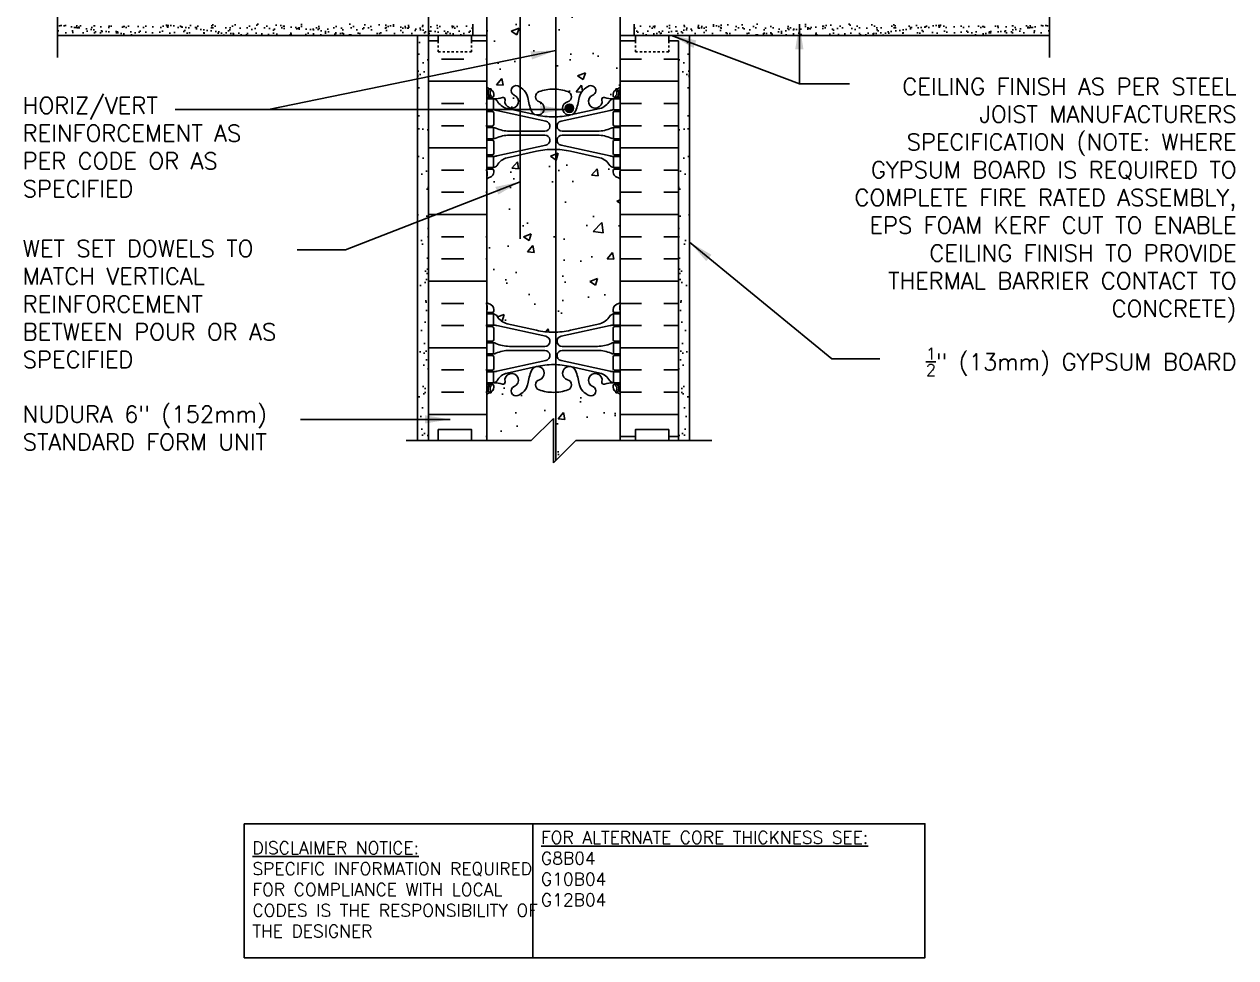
# Model space of a CAD drawing. Header units: inches. Extents: x 97.2 to 151.8, y 83.5 to 162.2.
# Drawn here: x 97.2 to 151.8, y 83.5 to 125.6 of the extents above; entities that cross this region are included whole.
import ezdxf

# ---------------------------------------------------------------- set-up
doc = ezdxf.new("R2010")
doc.units = ezdxf.units.IN
doc.header["$LTSCALE"] = 0.5
doc.header["$MEASUREMENT"] = 0
doc.linetypes.add('DASHED2', pattern=[0.375, 0.25, -0.125])
for name, color, linetype in [('HATCH', 12, 'Continuous'), ('line25', 2, 'Continuous'), ('LINE3', 3, 'Continuous'), ('LINE50', 5, 'Continuous'), ('LINE9', 9, 'Continuous'), ('TEXT', 4, 'Continuous'), ('Web_Edge', 9, 'Continuous')]:
    doc.layers.add(name, color=color, linetype=linetype)
doc.styles.add('DIM', font='romans.shx', dxfattribs={"width": 0.7})
doc.styles.add('ROMANS', font='romans.shx', dxfattribs={"height": 0.75})
doc.styles.get("Standard").update_dxf_attribs({"font": 'romans.shx', "height": 0.75})
doc.dimstyles.new('ext_12', dxfattribs={"dimscale": 12, "dimtxt": 0.075, "dimasz": 0.09375, "dimexe": 0.09375, "dimexo": 0.0625, "dimgap": 0.0625, "dimtad": 1, "dimdec": 1, "dimzin": 2, "dimdsep": 46, "dimlunit": 4, "dimtxsty": 'DIM', "dimcen": 0.09, "dimdle": 0.09375, "dimclrt": 4, "dimadec": 0, "dimazin": 0, "dimtfac": 1, "dimtdec": 1, "dimtmove": 2, "dimatfit": 3, "dimfxl": 1, "dimfrac": 2, "dimtolj": 1, "dimtzin": 0, "dimarcsym": 0})

msp = doc.modelspace()

# ---------------------------------------------------------------- hatches: boundary and pattern name
at = {"layer": 'HATCH'}
h = msp.add_hatch(dxfattribs=at)
h.set_pattern_fill('AR-CONC', color=256, scale=0.5)
h.paths.add_polyline_path([(135.813, 142.012), (136.121, 142.32), (105.96, 142.32), (106.268, 142.012), (106.268, 139.57), (118.041, 139.57), (118.041, 139.532, -0.372632), (118.362, 139.451, -0.520567), (118.593, 139.451, -0.520567), (118.895, 139.451, -0.520567), (119.223, 139.451, -0.520567), (119.619, 139.451, -0.520567), (120.016, 139.451, -0.520567), (120.327, 139.451, -0.520567), (120.851, 139.451, -0.520567), (121.128, 139.451, -0.520567), (121.374, 139.451, -0.520567), (121.982, 139.451, -0.520567), (122.379, 139.451, -0.520567), (122.717, 139.451, -0.520567), (123.138, 139.451, -0.520567), (123.549, 139.451, -0.520567), (123.791, 139.451, -0.520567), (124.041, 139.451), (124.041, 139.57), (135.813, 139.57)])
h.paths.add_polyline_path([(123.541, 138.46), (123.541, 139.02), (123.641, 139.02, -0.327813), (123.676, 139.068), (123.676, 139.175), (124.041, 139.175), (124.041, 139.451, 0.520567), (123.791, 139.451, 0.520567), (123.549, 139.451, 0.520567), (123.138, 139.451, 0.520567), (122.717, 139.451, 0.520567), (122.379, 139.451, 0.520567), (121.982, 139.451, 0.520567), (121.374, 139.451, 0.520567), (121.128, 139.451, 0.520567), (120.851, 139.451, 0.520567), (120.327, 139.451, 0.520567), (120.016, 139.451, 0.520567), (119.619, 139.451, 0.520567), (119.223, 139.451, 0.520567), (118.895, 139.451, 0.520567), (118.593, 139.451, 0.520567), (118.362, 139.451, 0.372632), (118.041, 139.532), (118.041, 139.175), (118.406, 139.175), (118.406, 139.068, -0.327813), (118.441, 139.02), (118.541, 139.02), (118.541, 138.46, 0.390098), (118.816, 138.161), (121.024, 137.977, 0.04154), (121.057, 137.977), (123.265, 138.161, 0.390098)])
h.paths.add_polyline_path([(120.841, 137.583), (120.841, 137.618, 0.390098), (120.657, 137.817), (118.865, 137.966, 0.438748), (118.541, 137.667), (118.541, 137.533, 0.438748), (118.865, 137.234), (120.657, 137.383, 0.390098)])
h.paths.add_polyline_path([(123.541, 137.667, 0.438748), (123.216, 137.966), (121.424, 137.817, 0.390098), (121.241, 137.618), (121.241, 137.583, 0.390098), (121.424, 137.383), (123.216, 137.234, 0.438748), (123.541, 137.533)])
h.paths.add_polyline_path([(124.041, 136.025), (123.676, 136.025), (123.676, 136.133, -0.327813), (123.641, 136.18), (123.541, 136.18), (123.541, 136.741, 0.390098), (123.265, 137.04), (121.057, 137.224, 0.04154), (121.024, 137.224), (118.816, 137.04, 0.390098), (118.541, 136.741), (118.541, 136.18), (118.441, 136.18, -0.327813), (118.406, 136.133), (118.406, 136.025), (118.041, 136.025), (118.041, 135.275), (118.078, 135.275), (118.116, 135.392, -0.6), (118.216, 135.392), (118.253, 135.275), (118.406, 135.275), (118.406, 135.239, -0.327813), (118.441, 135.192), (118.441, 135.162), (118.541, 135.162), (118.541, 133.646, 0.258958), (118.8, 133.18, -0.31131), (118.856, 133.049, 2.127293), (119.269, 133.274, -1), (119.432, 133.682, -0.325306), (119.899, 132.94, 0.10488), (120.071, 132.128, 1.422913), (120.405, 132.596, -0.735593), (120.392, 133.054, -0.082755), (121.041, 133.162, -0.082755), (121.689, 133.054, -0.735593), (121.676, 132.596, 1.422913), (122.01, 132.128, 0.10488), (122.182, 132.94, -0.325306), (122.649, 133.682, -1), (122.812, 133.274, 2.127293), (123.225, 133.049, -0.31131), (123.281, 133.18, 0.258958), (123.541, 133.646), (123.541, 135.162), (123.641, 135.162), (123.641, 135.192, -0.327813), (123.676, 135.239), (123.676, 135.275), (123.828, 135.275), (123.866, 135.392, -0.6), (123.966, 135.392), (124.003, 135.275), (124.041, 135.275)])
h.paths.add_polyline_path([(124.041, 126.515), (123.676, 126.515), (123.676, 126.89), (123.421, 126.89), (123.421, 127.003), (123.541, 127.203), (123.541, 128.344, 0.291097), (123.253, 128.796), (121.994, 129.385, 0.093369), (121.187, 129.593, 0.016332), (121.041, 129.597, 0.109869), (120.087, 129.385), (118.829, 128.796, 0.291097), (118.541, 128.344), (118.541, 127.203), (118.661, 127.003), (118.661, 126.89), (118.406, 126.89), (118.406, 126.515), (118.041, 126.515), (118.041, 124.82), (118.041, 122.731, 0.064398), (118.151, 122.665), (118.241, 122.665), (118.241, 122.624, -0.249069), (118.351, 122.417), (118.351, 122.349, -0.414214), (118.288, 122.287), (118.241, 122.287), (118.241, 122.217), (118.346, 122.217, 0.10046), (118.739, 122.274, -0.601435), (118.859, 122.169, 2.182095), (119.269, 122.382, -1), (119.432, 122.79, -0.24438), (119.881, 122.27, 0.053157), (120.047, 121.655, 0.223253), (120.247, 121.491), (120.266, 121.486, 0.955472), (120.405, 122.08, -0.735593), (120.392, 122.538, -0.082755), (121.041, 122.646, -0.082755), (121.689, 122.538, -0.735593), (121.676, 122.08, 0.955472), (121.815, 121.486), (121.834, 121.491, 0.223253), (122.035, 121.655, 0.053157), (122.2, 122.27, -0.24438), (122.649, 122.79, -1), (122.812, 122.382, 2.182095), (123.222, 122.169, -0.601435), (123.342, 122.274, 0.10046), (123.736, 122.217), (123.841, 122.217), (123.841, 122.287), (123.793, 122.287, -0.414214), (123.731, 122.349), (123.731, 122.417, -0.249069), (123.841, 122.624), (123.841, 122.665), (123.931, 122.665, 0.064398), (124.041, 122.731), (124.041, 124.82)])
h.paths.add_polyline_path([(120.926, 130.227, 0.413582), (120.551, 130.602), (119.166, 130.602, 0.414214), (118.541, 129.977), (118.541, 129.45, 0.549071), (119.075, 129.11), (120.087, 129.584, -0.053094), (120.537, 129.739, 0.350119)])
h.paths.add_polyline_path([(120.926, 131.156, 0.350119), (120.537, 131.644, -0.053094), (120.087, 131.799), (119.075, 132.273, 0.549071), (118.541, 131.933), (118.541, 131.407, 0.414214), (119.166, 130.782), (120.551, 130.782, 0.085652), (120.676, 130.803, 0.316711)])
h.paths.add_polyline_path([(123.541, 131.407), (123.541, 131.933, 0.549071), (123.007, 132.273), (121.994, 131.799, -0.051645), (121.556, 131.647, -0.001445), (121.544, 131.644, 0.350119), (121.156, 131.156, 0.413582), (121.531, 130.782), (122.916, 130.782, 0.414214)])
edge = h.paths.add_edge_path()
edge.add_line((105.268, 142.32), (98.708, 142.32))
edge.add_line((98.708, 142.32), (98.708, 140.343))
edge.add_spline(control_points=[(98.708, 140.343), (99.76, 140.907), (101.913, 142.061), (104.132, 141.022), (105.268, 140.49)], knot_values=[0, 0, 0, 0, 3.379125, 6.918479, 6.918479, 6.918479, 6.918479], degree=3, periodic=0)
edge.add_line((105.268, 140.49), (105.268, 142.32))
h = msp.add_hatch(dxfattribs=at)
h.set_pattern_fill('INSUL', color=256, scale=7, style=0)
h.set_pattern_definition([(0, (125.384, 134.2978), (0, 2.625), []), (0, (125.384, 135.1728), (0, 2.625), [0.875, -0.875]), (0, (125.384, 136.0478), (0, 2.625), [0.875, -0.875])])
h.paths.add_polyline_path([(126.666, 139.57), (124.041, 139.57), (124.041, 125.57), (126.666, 125.57)])
h.paths.add_polyline_path([(115.416, 125.57), (118.041, 125.57), (118.041, 139.57), (115.416, 139.57)])
h.paths.add_polyline_path([(115.853, 125.07), (115.416, 125.07), (115.416, 124.82), (115.853, 124.82)])
h.paths.add_polyline_path([(118.041, 125.07), (117.353, 125.07), (117.353, 124.82), (118.041, 124.82)])
h = msp.add_hatch(dxfattribs=at)
h.set_pattern_fill('AR-SAND', color=256, scale=0.25, style=0)
h.set_pattern_definition([(142.5, (179.7375, 32.0135), (0.0157483, 0.481706), [0, -0.38, 0, -0.425, 0, -0.40625]), (172.5, (179.7375, 32.0135), (-0.4424442, 0.7055365), [0, -0.205, 0, -0.3425, 0, -0.13125]), (212.5, (180.045, 32.0135), (-0.7785355, 0.0014148), [0, -0.125, 0, -0.45, 0, -0.5875]), (222.5, (180.045, 32.0135), (-0.7515317, 0.219419), [0, -0.0625, 0, -0.295, 0, -0.3375])])
h.paths.add_polyline_path([(98.708, 125.07), (98.708, 125.57), (117.416, 125.57), (117.416, 125.07)])
h = msp.add_hatch(dxfattribs=at)
h.set_pattern_fill('AR-SAND', color=256, scale=0.25, style=0)
h.set_pattern_definition([(37.5, (62.34362, 32.0135), (-0.0157483, 0.481706), [0, -0.38, 0, -0.425, 0, -0.40625]), (7.5, (62.3436, 32.0135), (0.4424442, 0.7055365), [0, -0.205, 0, -0.3425, 0, -0.13125]), (327.5, (62.03612, 32.0135), (0.7785355, 0.0014148), [0, -0.125, 0, -0.45, 0, -0.5875]), (317.5, (62.0361, 32.0135), (0.7515317, 0.219419), [0, -0.0625, 0, -0.295, 0, -0.3375])])
h.paths.add_polyline_path([(143.373, 125.07), (143.373, 125.57), (124.666, 125.57), (124.666, 125.07)])
h = msp.add_hatch(dxfattribs=at)
h.set_pattern_fill('AR-SAND', color=256, scale=0.5, style=0)
h.set_pattern_definition([(142.5, (234.525, -55.4027), (0.0314967, 0.963412), [0, -0.76, 0, -0.85, 0, -0.8125]), (172.5, (234.525, -55.4027), (-0.884888, 1.411073), [0, -0.41, 0, -0.685, 0, -0.2625]), (212.5, (235.14, -55.4027), (-1.557071, 0.0028295), [0, -0.25, 0, -0.9, 0, -1.175]), (222.5, (235.14, -55.4027), (-1.503063, 0.438838), [0, -0.125, 0, -0.59, 0, -0.675])])
h.paths.add_polyline_path([(115.416, 122.285), (114.916, 121.336), (114.916, 125.07), (115.416, 125.07)])
h.paths.add_polyline_path([(115.416, 106.82), (114.916, 106.82), (114.916, 121.336), (115.416, 122.285)])
h = msp.add_hatch(dxfattribs=at)
h.set_pattern_fill('AR-SAND', color=256, scale=0.5, style=0)
h.set_pattern_definition([(37.5, (7.5562, -55.4027), (-0.0314967, 0.963412), [0, -0.76, 0, -0.85, 0, -0.8125]), (7.5, (7.5562, -55.4027), (0.884888, 1.411073), [0, -0.41, 0, -0.685, 0, -0.2625]), (327.5, (6.9412, -55.4027), (1.557071, 0.0028295), [0, -0.25, 0, -0.9, 0, -1.175]), (317.5, (6.9412, -55.4027), (1.503063, 0.438838), [0, -0.125, 0, -0.59, 0, -0.675])])
h.paths.add_polyline_path([(126.666, 122.285), (127.166, 121.336), (127.166, 125.07), (126.666, 125.07)])
h.paths.add_polyline_path([(126.666, 106.82), (127.166, 106.82), (127.166, 121.336), (126.666, 122.285)])
h = msp.add_hatch(dxfattribs=at)
h.set_pattern_fill('INSUL', color=256, scale=8, style=0)
h.paths.add_polyline_path([(126.666, 124.82), (126.228, 124.82), (126.228, 124.32), (124.728, 124.32), (124.728, 124.82), (124.041, 124.82), (124.041, 118.909, -0.268005), (124.031, 118.927), (124.031, 118.741), (124.031, 118.74, 0.267556), (124.041, 118.723), (124.041, 106.82), (124.728, 106.82), (124.728, 107.32), (126.228, 107.32), (126.228, 106.82), (126.666, 106.82)])
h.paths.add_polyline_path([(118.041, 118.758, -0.268005), (118.051, 118.741), (118.051, 118.927), (118.051, 118.927, 0.267096), (118.041, 118.944), (118.041, 124.82), (117.353, 124.82), (117.353, 124.32), (115.853, 124.32), (115.853, 124.82), (115.416, 124.82), (115.416, 106.82), (115.853, 106.82), (115.853, 107.32), (117.353, 107.32), (117.353, 106.82), (118.041, 106.82)])
h = msp.add_hatch(dxfattribs=at)
h.set_pattern_fill('AR-CONC', color=256, scale=0.5)
h.paths.add_polyline_path([(124.041, 118.602, 0.082415), (123.897, 118.681, -0.317837), (123.731, 118.917), (123.731, 118.984, -0.414214), (123.793, 119.047), (123.841, 119.047), (123.841, 119.117), (123.736, 119.117, -0.188973), (123.58, 119.211, 0.196323), (123.131, 119.558), (121.809, 119.848, 0.057795), (121.041, 119.937, 0.057795), (120.272, 119.848), (118.951, 119.558, 0.196323), (118.501, 119.211, -0.188973), (118.346, 119.117), (118.241, 119.117), (118.241, 119.047), (118.288, 119.047, -0.414214), (118.351, 118.984), (118.351, 118.917, -0.317837), (118.184, 118.681, 0.082415), (118.041, 118.602), (118.041, 113.039, 0.082415), (118.184, 112.96, -0.317837), (118.351, 112.724), (118.351, 112.657, -0.414214), (118.288, 112.594), (118.241, 112.594), (118.241, 112.524), (118.346, 112.524, -0.188973), (118.501, 112.429, 0.196323), (118.951, 112.083), (120.272, 111.793, 0.057795), (121.041, 111.704, 0.057795), (121.809, 111.793), (123.131, 112.083, 0.196323), (123.58, 112.429, -0.188973), (123.736, 112.524), (123.841, 112.524), (123.841, 112.594), (123.793, 112.594, -0.414214), (123.731, 112.657), (123.731, 112.724, -0.317837), (123.897, 112.96, 0.082415), (124.041, 113.039)])
h.paths.add_polyline_path([(124.041, 108.909, 0.064398), (123.931, 108.975), (123.841, 108.975), (123.841, 109.017, -0.249069), (123.731, 109.224), (123.731, 109.292, -0.414214), (123.793, 109.354), (123.841, 109.354), (123.841, 109.424), (123.736, 109.424, 0.10046), (123.342, 109.367, -0.601435), (123.222, 109.472, 2.182095), (122.812, 109.259, -1), (122.649, 108.851, -0.24438), (122.2, 109.371, 0.053157), (122.035, 109.985, 0.223253), (121.834, 110.15), (121.815, 110.155, 0.955472), (121.676, 109.561, -0.735593), (121.689, 109.103, -0.082755), (121.041, 108.995, -0.082755), (120.392, 109.103, -0.735593), (120.405, 109.561, 0.955472), (120.266, 110.155), (120.247, 110.15, 0.223253), (120.047, 109.985, 0.053157), (119.881, 109.371, -0.24438), (119.432, 108.851, -1), (119.269, 109.259, 2.182095), (118.859, 109.472, -0.601435), (118.739, 109.367, 0.10046), (118.346, 109.424), (118.241, 109.424), (118.241, 109.354), (118.288, 109.354, -0.414214), (118.351, 109.292), (118.351, 109.224, -0.249069), (118.241, 109.017), (118.241, 108.975), (118.151, 108.975, 0.064398), (118.041, 108.909), (118.041, 106.82), (120.041, 106.82), (121.041, 107.82), (121.041, 106.82), (121.041, 105.82), (122.041, 106.82), (124.041, 106.82)])
at = {"layer": 'LINE3'}
h = msp.add_hatch(color=256, dxfattribs=at)
h.paths.add_polyline_path([(121.943, 121.82, 0.831395), (121.575, 121.82)])
h.paths.add_polyline_path([(121.947, 121.786, 0.045935), (121.943, 121.82), (121.575, 121.82, 0.045935), (121.572, 121.786, 1)])

# ---------------------------------------------------------------- linework, layer by layer
at = {"layer": 'line25'}
for p, q in [((118.041, 139.57), (118.041, 124.82)), ((124.041, 139.57), (124.041, 124.82)), ((117.416, 125.07), (117.416, 125.57)), ((124.666, 125.07), (124.666, 125.57)), ((118.041, 124.82), (118.041, 106.82)), ((124.041, 124.82), (124.041, 106.82))]:
    msp.add_line(p, q, dxfattribs=at)
at = {"layer": 'LINE3'}
for p, q in [((119.541, 140.82), (119.541, 115.901)), ((121.14, 138.094), (121.14, 105.92))]:
    msp.add_line(p, q, dxfattribs=at)
msp.add_circle((121.759, 121.786), 0.188, dxfattribs=at)
at = {"layer": 'LINE50'}
for p, q in [((115.416, 124.82), (115.416, 139.57)), ((115.853, 124.82), (115.853, 125.07)), ((117.353, 125.07), (117.353, 124.82)), ((124.728, 124.82), (124.728, 125.07)), ((126.228, 125.07), (126.228, 124.82)), ((115.416, 106.82), (115.416, 124.82)), ((115.416, 124.82), (115.853, 124.82)), ((117.353, 124.82), (118.041, 124.82)), ((124.041, 124.82), (124.728, 124.82)), ((126.228, 124.82), (126.666, 124.82)), ((126.666, 106.82), (126.666, 124.82))]:
    msp.add_line(p, q, dxfattribs=at)
for points in [[(115.416, 106.82), (115.853, 106.82), (115.853, 107.32), (117.353, 107.32), (117.353, 106.82), (118.041, 106.82)], [(118.041, 106.82), (117.353, 106.82), (117.353, 107.32), (115.853, 107.32), (115.853, 106.82), (115.416, 106.82)], [(126.666, 106.82), (126.228, 106.82), (126.228, 107.32), (124.728, 107.32), (124.728, 106.82), (124.041, 106.82)], [(124.041, 106.82), (124.728, 106.82), (124.728, 107.32), (126.228, 107.32), (126.228, 106.82), (126.666, 106.82)]]:
    msp.add_lwpolyline(points, dxfattribs=at)
at = {"layer": 'LINE9'}
for p, q in [((98.708, 135.156), (98.708, 124.07)), ((143.373, 135.156), (143.373, 124.07)), ((98.708, 125.07), (118.041, 125.07)), ((114.916, 106.82), (114.916, 125.07)), ((143.373, 125.07), (124.041, 125.07)), ((127.166, 106.82), (127.166, 125.07)), ((121.041, 107.82), (120.041, 106.82)), ((121.041, 106.82), (121.041, 107.82)), ((114.416, 106.82), (120.041, 106.82)), ((121.041, 106.82), (121.041, 105.82)), ((121.041, 105.82), (122.041, 106.82)), ((122.041, 106.82), (128.166, 106.82))]:
    msp.add_line(p, q, dxfattribs=at)
at = {"layer": 'LINE9', "linetype": 'DASHED2', "ltscale": 0.15}
for points in [[(117.353, 124.82), (117.353, 124.82), (117.353, 124.32), (115.853, 124.32), (115.853, 124.82), (115.853, 124.82)], [(117.353, 124.82), (117.353, 124.82), (117.353, 124.32), (115.853, 124.32), (115.853, 124.82), (115.853, 124.82)], [(124.728, 124.82), (124.728, 124.82), (124.728, 124.32), (126.228, 124.32), (126.228, 124.82), (126.228, 124.82)], [(124.728, 124.82), (124.728, 124.82), (124.728, 124.32), (126.228, 124.32), (126.228, 124.82), (126.228, 124.82)]]:
    msp.add_lwpolyline(points, dxfattribs=at)
at = {"layer": 'TEXT'}
msp.add_lwpolyline([(107.121, 89.574), (120.105, 89.574), (120.105, 83.536), (107.121, 83.536)], close=True, dxfattribs=at)
msp.add_lwpolyline([(120.105, 89.574), (137.765, 89.574), (137.765, 83.536), (120.105, 83.536)], dxfattribs=at)
at = {"layer": 'Web_Edge'}
for p, q in [((118.041, 122.387), (118.082, 122.387)), ((118.041, 122.287), (118.288, 122.287)), ((118.151, 122.665), (118.241, 122.665)), ((118.151, 122.287), (118.151, 122.217)), ((118.241, 122.665), (118.241, 122.624)), ((118.241, 122.287), (118.241, 122.217)), ((118.351, 122.417), (118.351, 122.349)), ((123.731, 122.417), (123.731, 122.349)), ((124.041, 122.287), (123.793, 122.287)), ((123.931, 122.665), (123.841, 122.665)), ((123.841, 122.665), (123.841, 122.624)), ((123.841, 122.287), (123.841, 122.217)), ((123.931, 122.287), (123.931, 122.217)), ((124.041, 122.387), (123.999, 122.387)), ((118.041, 121.647), (118.288, 121.647)), ((118.151, 121.717), (118.151, 121.647)), ((118.241, 121.717), (118.241, 121.647)), ((118.49, 121.693), (120.701, 121.211)), ((118.951, 121.775), (120.272, 121.485)), ((123.592, 121.693), (121.38, 121.211)), ((123.131, 121.775), (121.809, 121.485)), ((124.041, 121.647), (123.793, 121.647)), ((123.841, 121.717), (123.841, 121.647)), ((123.931, 121.717), (123.931, 121.647)), ((118.351, 121.584), (118.351, 121.049)), ((123.731, 121.584), (123.731, 121.049)), ((118.041, 120.987), (118.288, 120.987)), ((118.151, 120.987), (118.151, 120.917)), ((118.241, 120.987), (118.241, 120.917)), ((119.055, 120.757), (120.651, 120.757)), ((119.055, 120.577), (120.651, 120.577)), ((123.026, 120.757), (121.43, 120.757)), ((123.026, 120.577), (121.43, 120.577)), ((124.041, 120.987), (123.793, 120.987)), ((123.841, 120.987), (123.841, 120.917)), ((123.931, 120.987), (123.931, 120.917)), ((118.041, 120.347), (118.288, 120.347)), ((118.151, 120.417), (118.151, 120.347)), ((118.241, 120.417), (118.241, 120.347)), ((118.351, 120.284), (118.351, 119.749)), ((118.49, 119.64), (120.701, 120.122)), ((123.592, 119.64), (121.38, 120.122)), ((123.731, 120.284), (123.731, 119.749)), ((124.041, 120.347), (123.793, 120.347)), ((123.841, 120.417), (123.841, 120.347)), ((123.931, 120.417), (123.931, 120.347)), ((118.041, 119.687), (118.288, 119.687)), ((118.151, 119.687), (118.151, 119.617)), ((118.241, 119.687), (118.241, 119.617)), ((118.951, 119.558), (120.272, 119.848)), ((123.131, 119.558), (121.809, 119.848)), ((124.041, 119.687), (123.793, 119.687)), ((123.841, 119.687), (123.841, 119.617)), ((123.931, 119.687), (123.931, 119.617)), ((118.041, 119.047), (118.288, 119.047)), ((118.051, 118.927), (118.051, 118.741)), ((118.151, 119.117), (118.151, 119.047)), ((118.241, 119.117), (118.241, 119.047)), ((118.351, 118.917), (118.351, 118.984)), ((123.731, 118.917), (123.731, 118.984)), ((124.041, 119.047), (123.793, 119.047)), ((123.841, 119.117), (123.841, 119.047)), ((123.931, 119.117), (123.931, 119.047)), ((124.031, 118.927), (124.031, 118.741)), ((118.041, 112.594), (118.288, 112.594)), ((118.051, 112.714), (118.051, 112.9)), ((118.151, 112.524), (118.151, 112.594)), ((118.241, 112.524), (118.241, 112.594)), ((118.351, 112.724), (118.351, 112.657)), ((123.731, 112.724), (123.731, 112.657)), ((124.041, 112.594), (123.793, 112.594)), ((123.841, 112.524), (123.841, 112.594)), ((123.931, 112.524), (123.931, 112.594)), ((124.031, 112.714), (124.031, 112.9)), ((118.041, 111.954), (118.288, 111.954)), ((118.151, 111.954), (118.151, 112.024)), ((118.241, 111.954), (118.241, 112.024)), ((118.351, 111.357), (118.351, 111.892)), ((118.49, 112), (120.701, 111.519)), ((118.951, 112.083), (120.272, 111.793)), ((123.592, 112), (121.38, 111.519)), ((123.131, 112.083), (121.809, 111.793)), ((123.731, 111.357), (123.731, 111.892)), ((124.041, 111.954), (123.793, 111.954)), ((123.841, 111.954), (123.841, 112.024)), ((123.931, 111.954), (123.931, 112.024)), ((118.041, 111.294), (118.288, 111.294)), ((118.151, 111.224), (118.151, 111.294)), ((118.241, 111.224), (118.241, 111.294)), ((124.041, 111.294), (123.793, 111.294)), ((123.841, 111.224), (123.841, 111.294)), ((123.931, 111.224), (123.931, 111.294)), ((118.151, 110.654), (118.151, 110.724)), ((118.241, 110.654), (118.241, 110.724)), ((119.055, 111.064), (120.651, 111.064)), ((119.055, 110.884), (120.651, 110.884)), ((123.026, 111.064), (121.43, 111.064)), ((123.026, 110.884), (121.43, 110.884)), ((123.841, 110.654), (123.841, 110.724)), ((123.931, 110.654), (123.931, 110.724)), ((118.041, 110.654), (118.288, 110.654)), ((118.351, 110.057), (118.351, 110.592)), ((118.49, 109.948), (120.701, 110.43)), ((123.592, 109.948), (121.38, 110.43)), ((123.731, 110.057), (123.731, 110.592)), ((124.041, 110.654), (123.793, 110.654)), ((118.041, 109.994), (118.288, 109.994)), ((118.151, 109.924), (118.151, 109.994)), ((118.241, 109.924), (118.241, 109.994)), ((118.951, 109.865), (120.272, 110.156)), ((123.131, 109.865), (121.809, 110.156)), ((124.041, 109.994), (123.793, 109.994)), ((123.841, 109.924), (123.841, 109.994)), ((123.931, 109.924), (123.931, 109.994)), ((118.041, 109.354), (118.288, 109.354)), ((118.041, 109.254), (118.082, 109.254)), ((118.151, 109.354), (118.151, 109.424)), ((118.241, 109.354), (118.241, 109.424)), ((118.351, 109.224), (118.351, 109.292)), ((123.731, 109.224), (123.731, 109.292)), ((124.041, 109.354), (123.793, 109.354)), ((123.841, 109.354), (123.841, 109.424)), ((123.931, 109.354), (123.931, 109.424)), ((124.041, 109.254), (123.999, 109.254)), ((118.151, 108.975), (118.241, 108.975)), ((118.241, 108.975), (118.241, 109.017)), ((123.841, 108.975), (123.841, 109.017)), ((123.931, 108.975), (123.841, 108.975))]:
    msp.add_line(p, q, dxfattribs=at)
for points in [[(118.046, 121.717), (118.346, 121.717), (118.346, 122.217), (118.046, 122.217)], [(124.036, 121.717), (123.736, 121.717), (123.736, 122.217), (124.036, 122.217)], [(118.046, 120.417), (118.346, 120.417), (118.346, 120.917), (118.046, 120.917)], [(124.036, 120.417), (123.736, 120.417), (123.736, 120.917), (124.036, 120.917)], [(118.046, 119.117), (118.346, 119.117), (118.346, 119.617), (118.046, 119.617)], [(124.036, 119.117), (123.736, 119.117), (123.736, 119.617), (124.036, 119.617)], [(118.046, 112.524), (118.346, 112.524), (118.346, 112.024), (118.046, 112.024)], [(124.036, 112.524), (123.736, 112.524), (123.736, 112.024), (124.036, 112.024)], [(118.046, 111.224), (118.346, 111.224), (118.346, 110.724), (118.046, 110.724)], [(124.036, 111.224), (123.736, 111.224), (123.736, 110.724), (124.036, 110.724)], [(118.046, 109.924), (118.346, 109.924), (118.346, 109.424), (118.046, 109.424)], [(124.036, 109.924), (123.736, 109.924), (123.736, 109.424), (124.036, 109.424)]]:
    msp.add_lwpolyline(points, close=True, dxfattribs=at)
for centre, radius, start, end in [((118.351, 123.124), 0.5, 231.6833, 250.5288), ((119.351, 122.586), 0.22, 68.1963, 248.1963), ((119.156, 122.099), 0.745, 13.2652, 68.1963), ((122.926, 122.099), 0.745, 111.8037, 166.7348), ((122.731, 122.586), 0.22, 291.8037, 111.8037), ((123.731, 123.124), 0.5, 289.4712, 308.3167), ((118.351, 123.124), 0.6, 238.8907, 245.0748), ((118.082, 122.407), 0.02, 270, 14.1541), ((118.344, 122.471), 0.25, 140.1145, 222.4609), ((118.089, 122.561), 0.02, 340.7916, 65.0748), ((118.187, 122.602), 0.045, 319.1879, 141.448), ((118.193, 122.333), 0.045, 222.4609, 42.4609), ((118.101, 122.417), 0.25, 0, 70.5288), ((118.344, 122.471), 0.16, 140.0001, 222.4609), ((118.288, 122.349), 0.0625, 270, 0), ((118.402, 123.215), 1, 266.7879, 289.9067), ((118.303, 121.97), 0.25, 37.2777, 80.0823), ((118.771, 122.19), 0.09, 346.6795, 108.8651), ((119.156, 122.099), 0.305, 166.6795, 68.1963), ((122.844, 122.74), 3, 189.0273, 201.1984), ((120.47, 122.311), 0.24, 108.923, 254.2747), ((121.041, 120.646), 2, 90, 108.923), ((121.041, 120.646), 2, 71.077, 90), ((121.611, 122.311), 0.24, 285.7253, 71.077), ((119.238, 122.74), 3, 338.8016, 350.9727), ((122.926, 122.099), 0.305, 111.8037, 13.3205), ((123.31, 122.19), 0.09, 71.1349, 193.3205), ((123.68, 123.215), 1, 250.0933, 273.2121), ((123.779, 121.97), 0.25, 99.9177, 142.7223), ((123.981, 122.417), 0.25, 109.4712, 180), ((123.793, 122.349), 0.0625, 180, 270), ((123.888, 122.333), 0.045, 137.5391, 317.5391), ((123.895, 122.602), 0.045, 38.552, 220.8121), ((123.737, 122.471), 0.16, 317.5391, 39.9999), ((123.737, 122.471), 0.25, 317.5391, 39.8855), ((123.992, 122.561), 0.02, 114.9252, 199.2084), ((123.999, 122.407), 0.02, 165.8459, 270), ((123.731, 123.124), 0.6, 294.9252, 301.1093), ((118.288, 121.584), 0.0625, 0, 90), ((118.255, 120.721), 1, 76.4291, 84.7991), ((119.15, 122.498), 0.75, 210.155, 254.5838), ((120.322, 121.786), 0.305, 205.3782, 74.2747), ((121.759, 121.786), 0.305, 105.7253, 334.6218), ((122.931, 122.498), 0.75, 285.4162, 329.845), ((123.826, 120.721), 1, 95.2009, 103.5709), ((123.793, 121.584), 0.0625, 90, 180), ((121.041, 124.752), 3.356, 256.7692, 270), ((120.651, 120.987), 0.23, 270, 77.6055), ((121.041, 124.752), 3.356, 270, 283.2308), ((121.43, 120.987), 0.23, 102.3945, 270), ((118.288, 121.049), 0.0625, 270, 0), ((118.341, 120.698), 0.219, 60.4937, 88.92), ((119.085, 122.356), 1.6, 246.5673, 268.9203), ((119.085, 118.977), 1.6, 91.0797, 113.4327), ((119.085, 118.977), 1.6, 91.0797, 113.4327), ((120.651, 120.347), 0.23, 282.3945, 90), ((121.43, 120.347), 0.23, 90, 257.6055), ((122.996, 122.356), 1.6, 271.0797, 293.4327), ((122.996, 118.977), 1.6, 66.5673, 88.9203), ((122.996, 118.977), 1.6, 66.5673, 88.9203), ((123.74, 120.698), 0.219, 91.08, 119.5063), ((123.793, 121.049), 0.0625, 180, 270), ((118.288, 120.284), 0.0625, 0, 90), ((118.341, 120.635), 0.219, 271.08, 299.5063), ((118.341, 120.635), 0.219, 271.08, 299.5063), ((123.74, 120.635), 0.219, 240.4937, 268.92), ((123.74, 120.635), 0.219, 240.4937, 268.92), ((123.793, 120.284), 0.0625, 90, 180), ((118.288, 119.749), 0.0625, 270, 0), ((118.255, 120.612), 1, 275.2009, 283.5709), ((119.15, 118.835), 0.75, 105.4162, 149.845), ((121.041, 116.581), 3.356, 90, 103.2308), ((121.041, 116.581), 3.356, 76.7692, 90), ((122.931, 118.835), 0.75, 30.155, 74.5838), ((123.826, 120.612), 1, 256.4291, 264.7991), ((123.793, 119.749), 0.0625, 180, 270), ((118.031, 118.927), 0.02, 0, 60.012), ((118.101, 118.917), 0.25, 289.4712, 360), ((118.288, 118.984), 0.0625, 360, 90), ((118.303, 119.363), 0.25, 279.9177, 322.7223), ((123.779, 119.363), 0.25, 217.2777, 260.0823), ((123.793, 118.984), 0.0625, 90, 180), ((123.981, 118.917), 0.25, 180, 250.5288), ((124.051, 118.927), 0.02, 119.988, 180), ((118.031, 118.741), 0.02, 301.073, 0), ((118.351, 118.209), 0.6, 121.073, 121.1093), ((118.351, 118.209), 0.5, 109.4712, 128.3167), ((123.731, 118.209), 0.5, 51.6833, 70.5288), ((124.051, 118.741), 0.02, 180, 238.927), ((123.731, 118.209), 0.6, 58.8907, 58.927), ((118.351, 113.431), 0.5, 231.6833, 250.5288), ((118.351, 113.431), 0.6, 238.8907, 238.927), ((118.031, 112.9), 0.02, 360, 58.927), ((118.101, 112.724), 0.25, 0, 70.5288), ((123.981, 112.724), 0.25, 109.4712, 180), ((123.731, 113.431), 0.5, 289.4712, 308.3167), ((124.051, 112.9), 0.02, 121.073, 180), ((123.731, 113.431), 0.6, 301.073, 301.1093), ((118.031, 112.714), 0.02, 299.988, 360), ((118.288, 112.657), 0.0625, 270, 0), ((118.303, 112.278), 0.25, 37.2777, 80.0823), ((119.15, 112.806), 0.75, 210.155, 254.5838), ((122.931, 112.806), 0.75, 285.4162, 329.845), ((123.779, 112.278), 0.25, 99.9177, 142.7223), ((123.793, 112.657), 0.0625, 180, 270), ((124.051, 112.714), 0.02, 180, 240.012), ((118.288, 111.892), 0.0625, 0, 90), ((118.255, 111.028), 1, 76.4291, 84.7991), ((123.826, 111.028), 1, 95.2009, 103.5709), ((123.793, 111.892), 0.0625, 90, 180), ((118.288, 111.357), 0.0625, 270, 0), ((121.041, 115.06), 3.356, 256.7692, 270), ((120.651, 111.294), 0.23, 270, 77.6055), ((121.041, 115.06), 3.356, 270, 283.2308), ((121.43, 111.294), 0.23, 102.3945, 270), ((123.793, 111.357), 0.0625, 180, 270), ((118.341, 111.006), 0.219, 60.4937, 88.92), ((118.341, 111.006), 0.219, 60.4937, 88.92), ((118.341, 110.943), 0.219, 271.08, 299.5063), ((119.085, 112.664), 1.6, 246.5673, 268.9203), ((119.085, 112.664), 1.6, 246.5673, 268.9203), ((119.085, 109.285), 1.6, 91.0797, 113.4327), ((120.651, 110.654), 0.23, 282.3945, 90), ((121.43, 110.654), 0.23, 90, 257.6055), ((122.996, 112.664), 1.6, 271.0797, 293.4327), ((122.996, 112.664), 1.6, 271.0797, 293.4327), ((122.996, 109.285), 1.6, 66.5673, 88.9203), ((123.74, 111.006), 0.219, 91.08, 119.5063), ((123.74, 111.006), 0.219, 91.08, 119.5063), ((123.74, 110.943), 0.219, 240.4937, 268.92), ((118.288, 110.592), 0.0625, 0, 90), ((121.041, 106.889), 3.356, 90, 103.2308), ((121.041, 106.889), 3.356, 76.7692, 90), ((123.793, 110.592), 0.0625, 90, 180), ((118.288, 110.057), 0.0625, 270, 0), ((118.255, 110.92), 1, 275.2009, 283.5709), ((119.15, 109.142), 0.75, 105.4162, 149.845), ((119.156, 109.542), 0.305, 291.8037, 193.3205), ((122.844, 108.901), 3, 158.8016, 170.9727), ((120.322, 109.855), 0.305, 285.7253, 154.6218), ((121.759, 109.855), 0.305, 25.3782, 254.2747), ((119.238, 108.901), 3, 9.0273, 21.1984), ((122.926, 109.542), 0.305, 346.6795, 248.1963), ((122.931, 109.142), 0.75, 30.155, 74.5838), ((123.826, 110.92), 1, 256.4291, 264.7991), ((123.793, 110.057), 0.0625, 180, 270), ((118.082, 109.234), 0.02, 345.8459, 90), ((118.344, 109.17), 0.25, 137.5391, 219.8855), ((118.089, 109.079), 0.02, 294.9252, 19.2084), ((118.193, 109.308), 0.045, 317.5391, 137.5391), ((118.344, 109.17), 0.16, 137.5391, 219.9999), ((118.101, 109.224), 0.25, 289.4712, 360), ((118.288, 109.292), 0.0625, 360, 90), ((118.303, 109.67), 0.25, 279.9177, 322.7223), ((118.402, 108.426), 1, 70.0933, 93.2121), ((118.771, 109.451), 0.09, 251.1349, 13.3205), ((119.351, 109.055), 0.22, 111.8037, 291.8037), ((119.156, 109.542), 0.745, 291.8037, 346.7348), ((120.47, 109.33), 0.24, 105.7253, 251.077), ((121.041, 110.995), 2, 251.077, 270), ((121.041, 110.995), 2, 270, 288.923), ((121.611, 109.33), 0.24, 288.923, 74.2747), ((122.926, 109.542), 0.745, 193.2652, 248.1963), ((122.731, 109.055), 0.22, 248.1963, 68.1963), ((123.31, 109.451), 0.09, 166.6795, 288.8651), ((123.68, 108.426), 1, 86.7879, 109.9067), ((123.779, 109.67), 0.25, 217.2777, 260.0823), ((123.793, 109.292), 0.0625, 90, 180), ((123.981, 109.224), 0.25, 180, 250.5288), ((123.888, 109.308), 0.045, 42.4609, 222.4609), ((123.737, 109.17), 0.16, 320.0001, 42.4609), ((123.737, 109.17), 0.25, 320.1145, 42.4609), ((123.992, 109.079), 0.02, 160.7916, 245.0748), ((123.999, 109.234), 0.02, 90, 194.1541), ((118.351, 108.517), 0.6, 114.9252, 121.1093), ((118.351, 108.517), 0.5, 109.4712, 128.3167), ((118.187, 109.039), 0.045, 218.552, 40.8121), ((123.895, 109.039), 0.045, 139.1879, 321.448), ((123.731, 108.517), 0.5, 51.6833, 70.5288), ((123.731, 108.517), 0.6, 58.8907, 65.0748)]:
    msp.add_arc(centre, radius, start, end, dxfattribs=at)

# ---------------------------------------------------------------- texts
at = {"layer": 'TEXT', "char_height": 0.75, "style": 'ROMANS'}
for s, insert, width, attachment_point in [('CEILING FINISH AS PER STEEL JOIST MANUFACTURERS SPECIFICATION (NOTE: WHERE GYPSUM BOARD IS REQUIRED TO COMPLETE FIRE RATED ASSEMBLY, EPS FOAM KERF CUT TO ENABLE CEILING FINISH TO PROVIDE THERMAL BARRIER CONTACT TO CONCRETE)', (151.789, 117.642), 19.5775, 6), ('HORIZ/VERT REINFORCEMENT AS PER CODE OR AS SPECIFIED', (97.15, 122.288), 12.44051, 1), ('\\A1;{\\C4;WET SET DOWELS TO MATCH VERTICAL REINFORCEMENT BETWEEN POUR OR AS SPECIFIED}', (97.15, 115.846), 12.44051, 1), ('\\A1;{\\H0.7x;\\S1/2;}" (13mm) GYPSUM BOARD', (151.789, 110.367), 19.5775, 6), ('NUDURA 6" (152mm) STANDARD FORM UNIT', (97.15, 108.385), 12.44051, 1)]:
    msp.add_mtext(s, dxfattribs=dict(at, insert=insert, width=width, attachment_point=attachment_point))
at = {"layer": 'TEXT', "char_height": 0.5625, "attachment_point": 4}
for s, insert, width in [('{\\LFOR ALTERNATE CORE THICKNESS SEE:\\P}G8B04\\PG10B04\\PG12B04', (120.48, 87.548), 23.33295), ('{\\LDISCLAIMER NOTICE:}\\PSPECIFIC INFORMATION REQUIRED FOR COMPLIANCE WITH LOCAL CODES IS THE RESPONSIBILITY OF THE DESIGNER', (107.488, 86.608), 14.00235)]:
    msp.add_mtext(s, dxfattribs=dict(at, insert=insert, width=width))

# ---------------------------------------------------------------- leaders
at = {"layer": 'TEXT'}
for points in [[(132.109, 125.57), (132.109, 122.891), (134.264, 122.891)], [(126.355, 125.07), (132.109, 122.891), (134.369, 122.891)], [(121.14, 124.39), (108.211, 121.728), (104.006, 121.728)], [(121.581, 121.728), (104.006, 121.728)], [(119.541, 118.481), (111.682, 115.418), (109.499, 115.418)], [(127.166, 115.761), (133.576, 110.497), (135.731, 110.497)], [(116.383, 107.778), (111.396, 107.778), (109.653, 107.778)]]:
    msp.add_leader(points, dimstyle='ext_12', override={"dimgap": 0.0625, "dimtad": 0}, dxfattribs=at)

doc.saveas('drawing.dxf')
